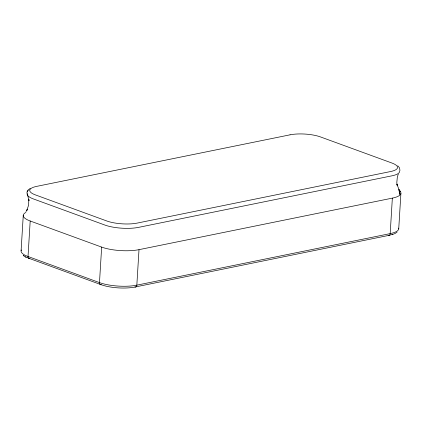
<?xml version="1.0" encoding="UTF-8"?>
<svg xmlns="http://www.w3.org/2000/svg" width="422" height="422" viewBox="0 0 422 422"><rect width="100%" height="100%" fill="white"/><g stroke="black" fill="none" stroke-linecap="round" stroke-linejoin="round"><path stroke-width="0.63" d="M21.1 250.721L23.273 215.22M25.9 212.419A26.48 7.475 3.5 0 0 30.194 220.996L28.026 256.497A2.648 1.841 -69.9 0 0 29.82 258.633L101.275 284.739A23.832 6.731 3.5 0 0 134.892 287.044L388.24 235.508A23.832 6.731 3.5 0 0 392.697 234.194M30.194 220.996L101.655 247.102L99.481 282.603A2.648 1.841 -69.9 0 0 101.275 284.739M399.186 190.311A26.48 7.475 3.5 0 1 392.354 198.124L139.007 249.66L136.833 285.161A2.648 1.751 78.5 0 1 134.892 287.044M392.354 198.124L390.181 233.624A2.648 1.751 78.5 0 1 388.24 235.508M398.727 228.909L400.9 193.408M27.425 191.261L26.961 192.553L27.425 195.027M398.289 174.154L397.366 176.876L396.807 182.541L397.171 185.39L396.902 184.076L398.917 189.42L400.573 191.846M27.81 190.554L30.242 188.281M27.098 191.889L28.132 189.942M25.99 211.554L27.504 209.133L26.808 210.436L28.654 205.002L28.791 199.311L29.06 200.603L27.72 195.687M397.134 232.021L395.467 233.271L392.149 234.727M24.096 255.98L23.289 255.452L26.196 257.336L25.468 256.861M397.751 165.777L399.412 167.698L400.003 170.43M27.187 193.74A23.885 6.741 3.5 0 0 33.433 198.947L104.888 225.053A23.885 6.741 3.5 0 0 138.58 227.363L391.927 175.826A23.885 6.741 3.5 0 0 399.613 170.873M139.007 249.66A26.48 7.475 3.5 0 1 101.655 247.102M398.706 228.133A26.48 7.475 3.5 0 1 390.181 233.624L136.833 285.161A26.48 7.475 3.5 0 1 99.481 282.603L28.026 256.497A26.48 7.475 3.5 0 1 21.358 249.961M29.82 258.633A23.832 6.731 3.5 0 1 26.681 257.235M290.056 134.824L36.709 186.366A21.533 6.077 3.5 0 0 35.39 194.895L106.845 221.001A21.533 6.077 3.5 0 0 137.219 223.085L390.566 171.543A21.533 6.077 3.5 0 0 391.885 163.013L320.43 136.907A21.533 6.077 3.5 0 0 290.056 134.824M399.217 190.871L398.917 189.42L399.734 194.357L399.217 190.871"/></g></svg>
